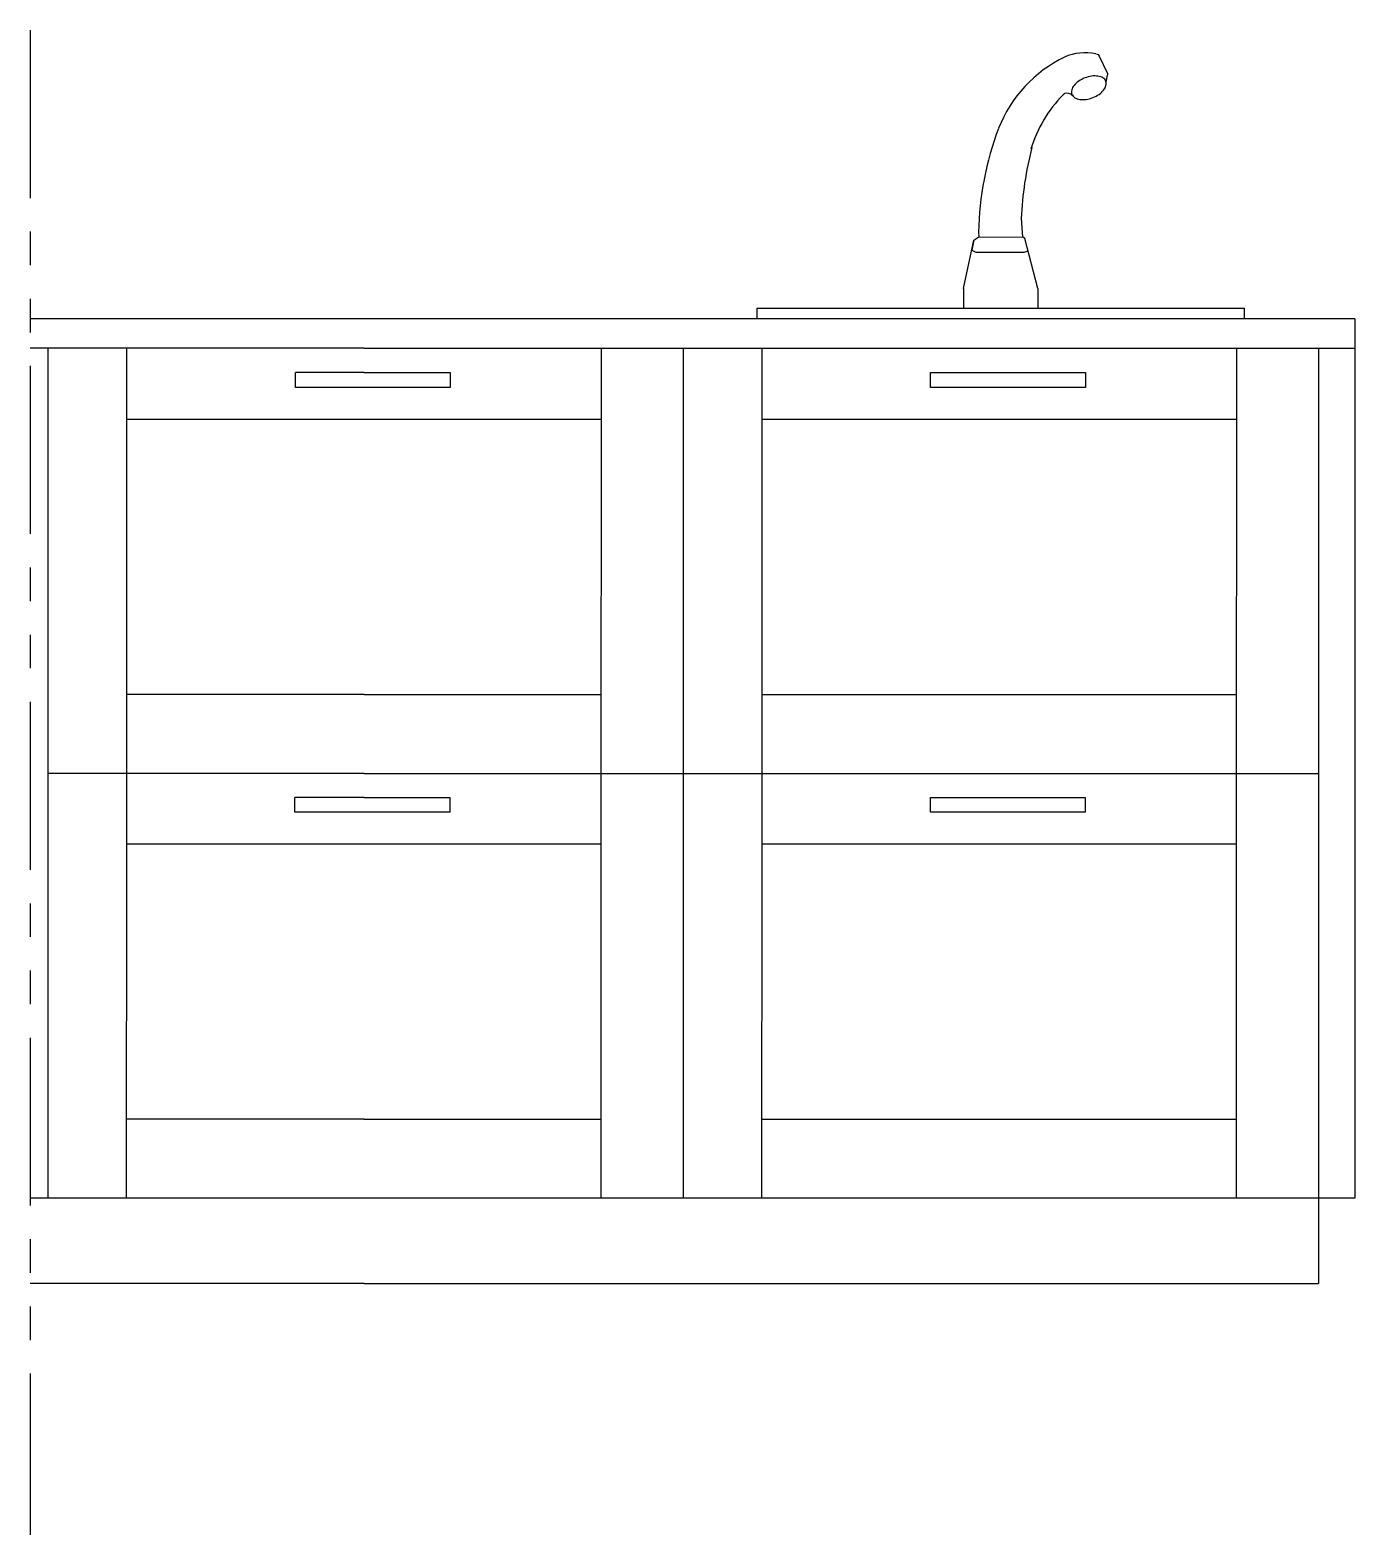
# Model space of a CAD drawing. Header units: millimetres. Extents: x 732 to 34504, y 287 to 534.
# Drawn here: x 732.1 to 857.3, y 286.7 to 428.9 of the extents above; entities that cross this region are included whole.
import ezdxf

# ---------------------------------------------------------------- set-up
doc = ezdxf.new("R2010")
doc.units = ezdxf.units.MM
doc.linetypes.add('FANTASMA2', pattern=[31.75, 15.875, -3.175, 3.175, -3.175, 3.175, -3.175])

msp = doc.modelspace()

# ---------------------------------------------------------------- linework, layer by layer
at = {"linetype": 'FANTASMA2'}
msp.add_line((732.12, 428.91), (732.12, 286.66), dxfattribs=at)
for p, q in [((832.82, 426.66), (833.04, 426.59)), ((833.04, 426.59), (833.13, 426.43)), ((833.13, 426.43), (833.94, 424.81)), ((833.8, 423.99), (833.92, 424.65)), ((833.94, 424.81), (833.92, 424.65)), ((830.63, 422.71), (830.47, 422.84)), ((825.78, 411.1), (825.89, 409.37)), ((821.74, 409.8), (821.78, 409.37)), ((820.31, 404.47), (821.31, 409.05)), ((821.31, 409.05), (821.1, 408.1)), ((821.31, 409.05), (821.78, 409.37)), ((821.78, 409.37), (825.95, 409.33)), ((826.12, 409.21), (825.89, 409.37)), ((827.36, 404.47), (826.12, 409.21)), ((821.1, 408.1), (821.49, 407.91)), ((821.49, 407.91), (826.06, 407.91)), ((826.06, 407.91), (826.43, 408.05)), ((820.31, 404.47), (820.31, 402.63)), ((827.36, 404.47), (827.36, 402.63)), ((800.84, 401.63), (800.84, 402.63)), ((800.84, 402.63), (846.84, 402.63)), ((820.31, 402.63), (827.36, 402.63)), ((846.84, 402.63), (846.84, 401.63)), ((857.31, 401.63), (763.68, 401.63)), ((857.31, 401.63), (857.31, 318.49)), ((763.68, 398.83), (857.31, 398.83)), ((786.07, 351.95), (786.11, 398.83)), ((793.84, 398.82), (793.84, 318.49)), ((801.28, 398.83), (801.28, 351.95)), ((846.11, 351.95), (846.15, 398.83)), ((853.87, 398.82), (853.87, 318.49)), ((763.68, 396.54), (771.82, 396.54)), ((771.82, 396.54), (771.82, 395.14)), ((817.22, 395.14), (817.22, 396.54)), ((817.22, 396.54), (831.85, 396.54)), ((831.85, 396.54), (831.85, 395.14)), ((771.82, 395.14), (763.68, 395.14)), ((831.85, 395.14), (817.22, 395.14)), ((786.11, 392.11), (763.68, 392.11)), ((846.15, 392.11), (801.28, 392.11)), ((763.68, 366.11), (786.11, 366.11)), ((801.28, 366.11), (846.15, 366.11)), ((763.68, 358.65), (853.87, 358.65)), ((763.68, 356.37), (771.78, 356.37)), ((771.78, 356.37), (771.78, 354.98)), ((817.19, 354.98), (817.19, 356.37)), ((817.19, 356.37), (831.82, 356.37)), ((831.82, 356.37), (831.82, 354.98)), ((771.78, 354.98), (763.68, 354.98)), ((831.82, 354.98), (817.19, 354.98)), ((786.07, 351.95), (763.66, 351.95)), ((786.07, 318.49), (786.07, 351.95)), ((801.28, 351.95), (801.24, 318.49)), ((846.11, 351.95), (801.28, 351.95)), ((846.11, 318.49), (846.11, 351.95)), ((763.65, 325.95), (786.07, 325.95)), ((801.25, 325.95), (846.11, 325.95)), ((857.31, 318.49), (763.68, 318.49)), ((853.87, 318.49), (853.87, 310.43)), ((763.68, 310.43), (853.87, 310.43))]:
    msp.add_line(p, q)
at = {"ltscale": 0.3}
for p, q in [((763.68, 401.63), (732.12, 401.63)), ((763.68, 398.83), (732.12, 398.83)), ((733.8, 398.82), (733.8, 318.49)), ((741.24, 398.83), (741.24, 351.95)), ((757.19, 395.14), (757.19, 396.54)), ((763.68, 396.54), (757.19, 396.54)), ((763.68, 395.14), (757.19, 395.14)), ((763.68, 392.11), (741.24, 392.11)), ((763.68, 366.11), (741.24, 366.11)), ((763.68, 358.65), (733.8, 358.65)), ((757.15, 354.98), (757.15, 356.37)), ((763.68, 356.37), (757.15, 356.37)), ((763.68, 354.98), (757.15, 354.98)), ((741.24, 351.95), (741.21, 318.49)), ((763.66, 351.95), (741.24, 351.97)), ((763.68, 325.95), (741.22, 325.95)), ((763.68, 318.49), (732.12, 318.49)), ((763.68, 310.43), (732.12, 310.43))]:
    msp.add_line(p, q, dxfattribs=at)
for points in [[(832.82, 426.66), (831.83, 426.86), (830.8, 426.76), (829.88, 426.36)], [(829.88, 426.36), (827.02, 424.98), (824.8, 422.58), (823.64, 419.63)], [(831.08, 423.99), (830.93, 423.87), (830.8, 423.73), (830.69, 423.57)], [(831.64, 424.32), (831.44, 424.24), (831.25, 424.12), (831.08, 423.99)], [(832.27, 424.53), (832.06, 424.48), (831.84, 424.42), (831.64, 424.32)], [(832.89, 424.57), (832.69, 424.59), (832.48, 424.57), (832.27, 424.53)], [(833.4, 424.45), (833.24, 424.52), (833.07, 424.56), (832.89, 424.57)], [(833.73, 424.17), (833.65, 424.29), (833.54, 424.39), (833.4, 424.45)], [(833.8, 423.72), (833.84, 423.87), (833.81, 424.04), (833.73, 424.17)], [(833.81, 423.79), (833.82, 423.85), (833.81, 423.92), (833.8, 423.99)], [(829.73, 422.79), (828.32, 421.35), (827.28, 419.6), (826.68, 417.68)], [(830.47, 422.84), (830.25, 423.01), (829.93, 422.99), (829.73, 422.79)], [(830.53, 423.13), (830.51, 423), (830.54, 422.86), (830.61, 422.75)], [(830.69, 423.57), (830.6, 423.44), (830.55, 423.29), (830.53, 423.13)], [(830.61, 422.75), (830.69, 422.63), (830.8, 422.53), (830.94, 422.47)], [(832.07, 422.39), (832.29, 422.43), (832.5, 422.5), (832.7, 422.6)], [(832.7, 422.6), (832.9, 422.68), (833.09, 422.8), (833.26, 422.93)], [(833.26, 422.93), (833.41, 423.05), (833.54, 423.19), (833.65, 423.35)], [(833.65, 423.35), (833.74, 423.48), (833.79, 423.63), (833.81, 423.79)], [(830.94, 422.47), (831.09, 422.4), (831.27, 422.35), (831.45, 422.35)], [(831.45, 422.35), (831.65, 422.33), (831.86, 422.35), (832.07, 422.39)], [(823.64, 419.62), (822.45, 416.48), (821.81, 413.16), (821.74, 409.8)], [(826.79, 417.8), (826.21, 415.61), (825.87, 413.36), (825.78, 411.1)]]:
    msp.add_open_spline(points, degree=3)

doc.saveas('drawing.dxf')
